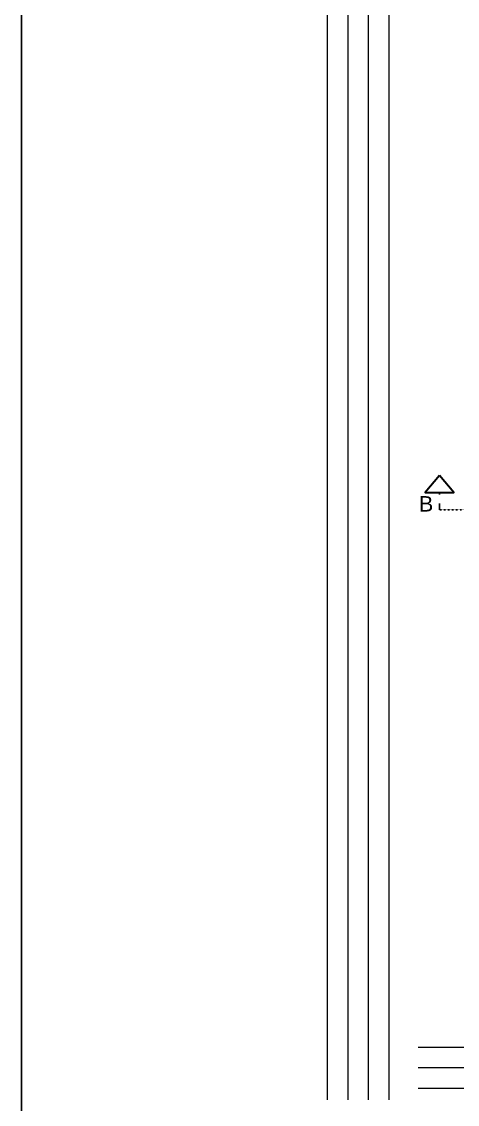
# Model space of a CAD drawing. Header units: millimetres. Extents: x -701 to 470890, y -446843 to -116129.
# Drawn here: x 219909 to 220758, y -223809 to -221701 of the extents above; entities that cross this region are included whole.
import ezdxf

# ---------------------------------------------------------------- set-up
doc = ezdxf.new("R2010")
doc.units = ezdxf.units.MM
doc.linetypes.add('ACAD_ISO03W100', pattern=[30, 12, -18])
doc.layers.get('Defpoints').update_dxf_attribs({"color": 250, "lineweight": 0})
doc.layers.add('Kote', color=1, linetype='Continuous', lineweight=15)
doc.layers.add('SAST_Linija sastavnice', color=255, linetype='Continuous', plot=False)
doc.layers.add('zidovi', color=1, linetype='Continuous')
doc.styles.add('Tekst15', font='arial.ttf', dxfattribs={"height": 15})

msp = doc.modelspace()

# ---------------------------------------------------------------- linework, layer by layer
at = {"layer": 'Defpoints', "linetype": 'ByBlock', "ltscale": 5}
for points in [[(220505.01, -223800.96), (220505.01, -221383.12)], [(220545.01, -223800.96), (220545.01, -221383.12)], [(220585.01, -223800.96), (220585.01, -221383.12)], [(220625.01, -223800.96), (220625.01, -221383.12)], [(220681.36, -223698.01), (223911.02, -223698.01)], [(220681.36, -223738.01), (223911.02, -223738.01)], [(220681.36, -223778.01), (223911.02, -223778.01)]]:
    msp.add_lwpolyline(points, dxfattribs=at)
at = {"layer": 'SAST_Linija sastavnice'}
msp.add_lwpolyline([(219909.02, -224977.75), (225547.02, -224977.75), (225547.02, -220877.75), (219909.02, -220877.75)], close=True, dxfattribs=at)
at = {"layer": 'zidovi', "linetype": 'ACAD_ISO03W100'}
msp.add_line((220723.03, -222651.66), (220723.03, -222618.15), dxfattribs=at)
at = {"layer": 'zidovi', "linetype": 'ACAD_ISO03W100', "ltscale": 0.02}
msp.add_line((223603.68, -222651.66), (220723.03, -222651.66), dxfattribs=at)
at = {"layer": 'zidovi', "lineweight": 35}
msp.add_lwpolyline([(220723.03, -222585.18), (220695.27, -222618.15), (220750.8, -222618.15), (220723.03, -222585.18)], dxfattribs=at)

# ---------------------------------------------------------------- texts
at = {"layer": 'Kote', "insert": (220683.06, -222625.11), "char_height": 30, "width": 9972.3862, "attachment_point": 1, "style": 'Tekst15'}
msp.add_mtext('\\A1;B', dxfattribs=at)

doc.saveas('drawing.dxf')
